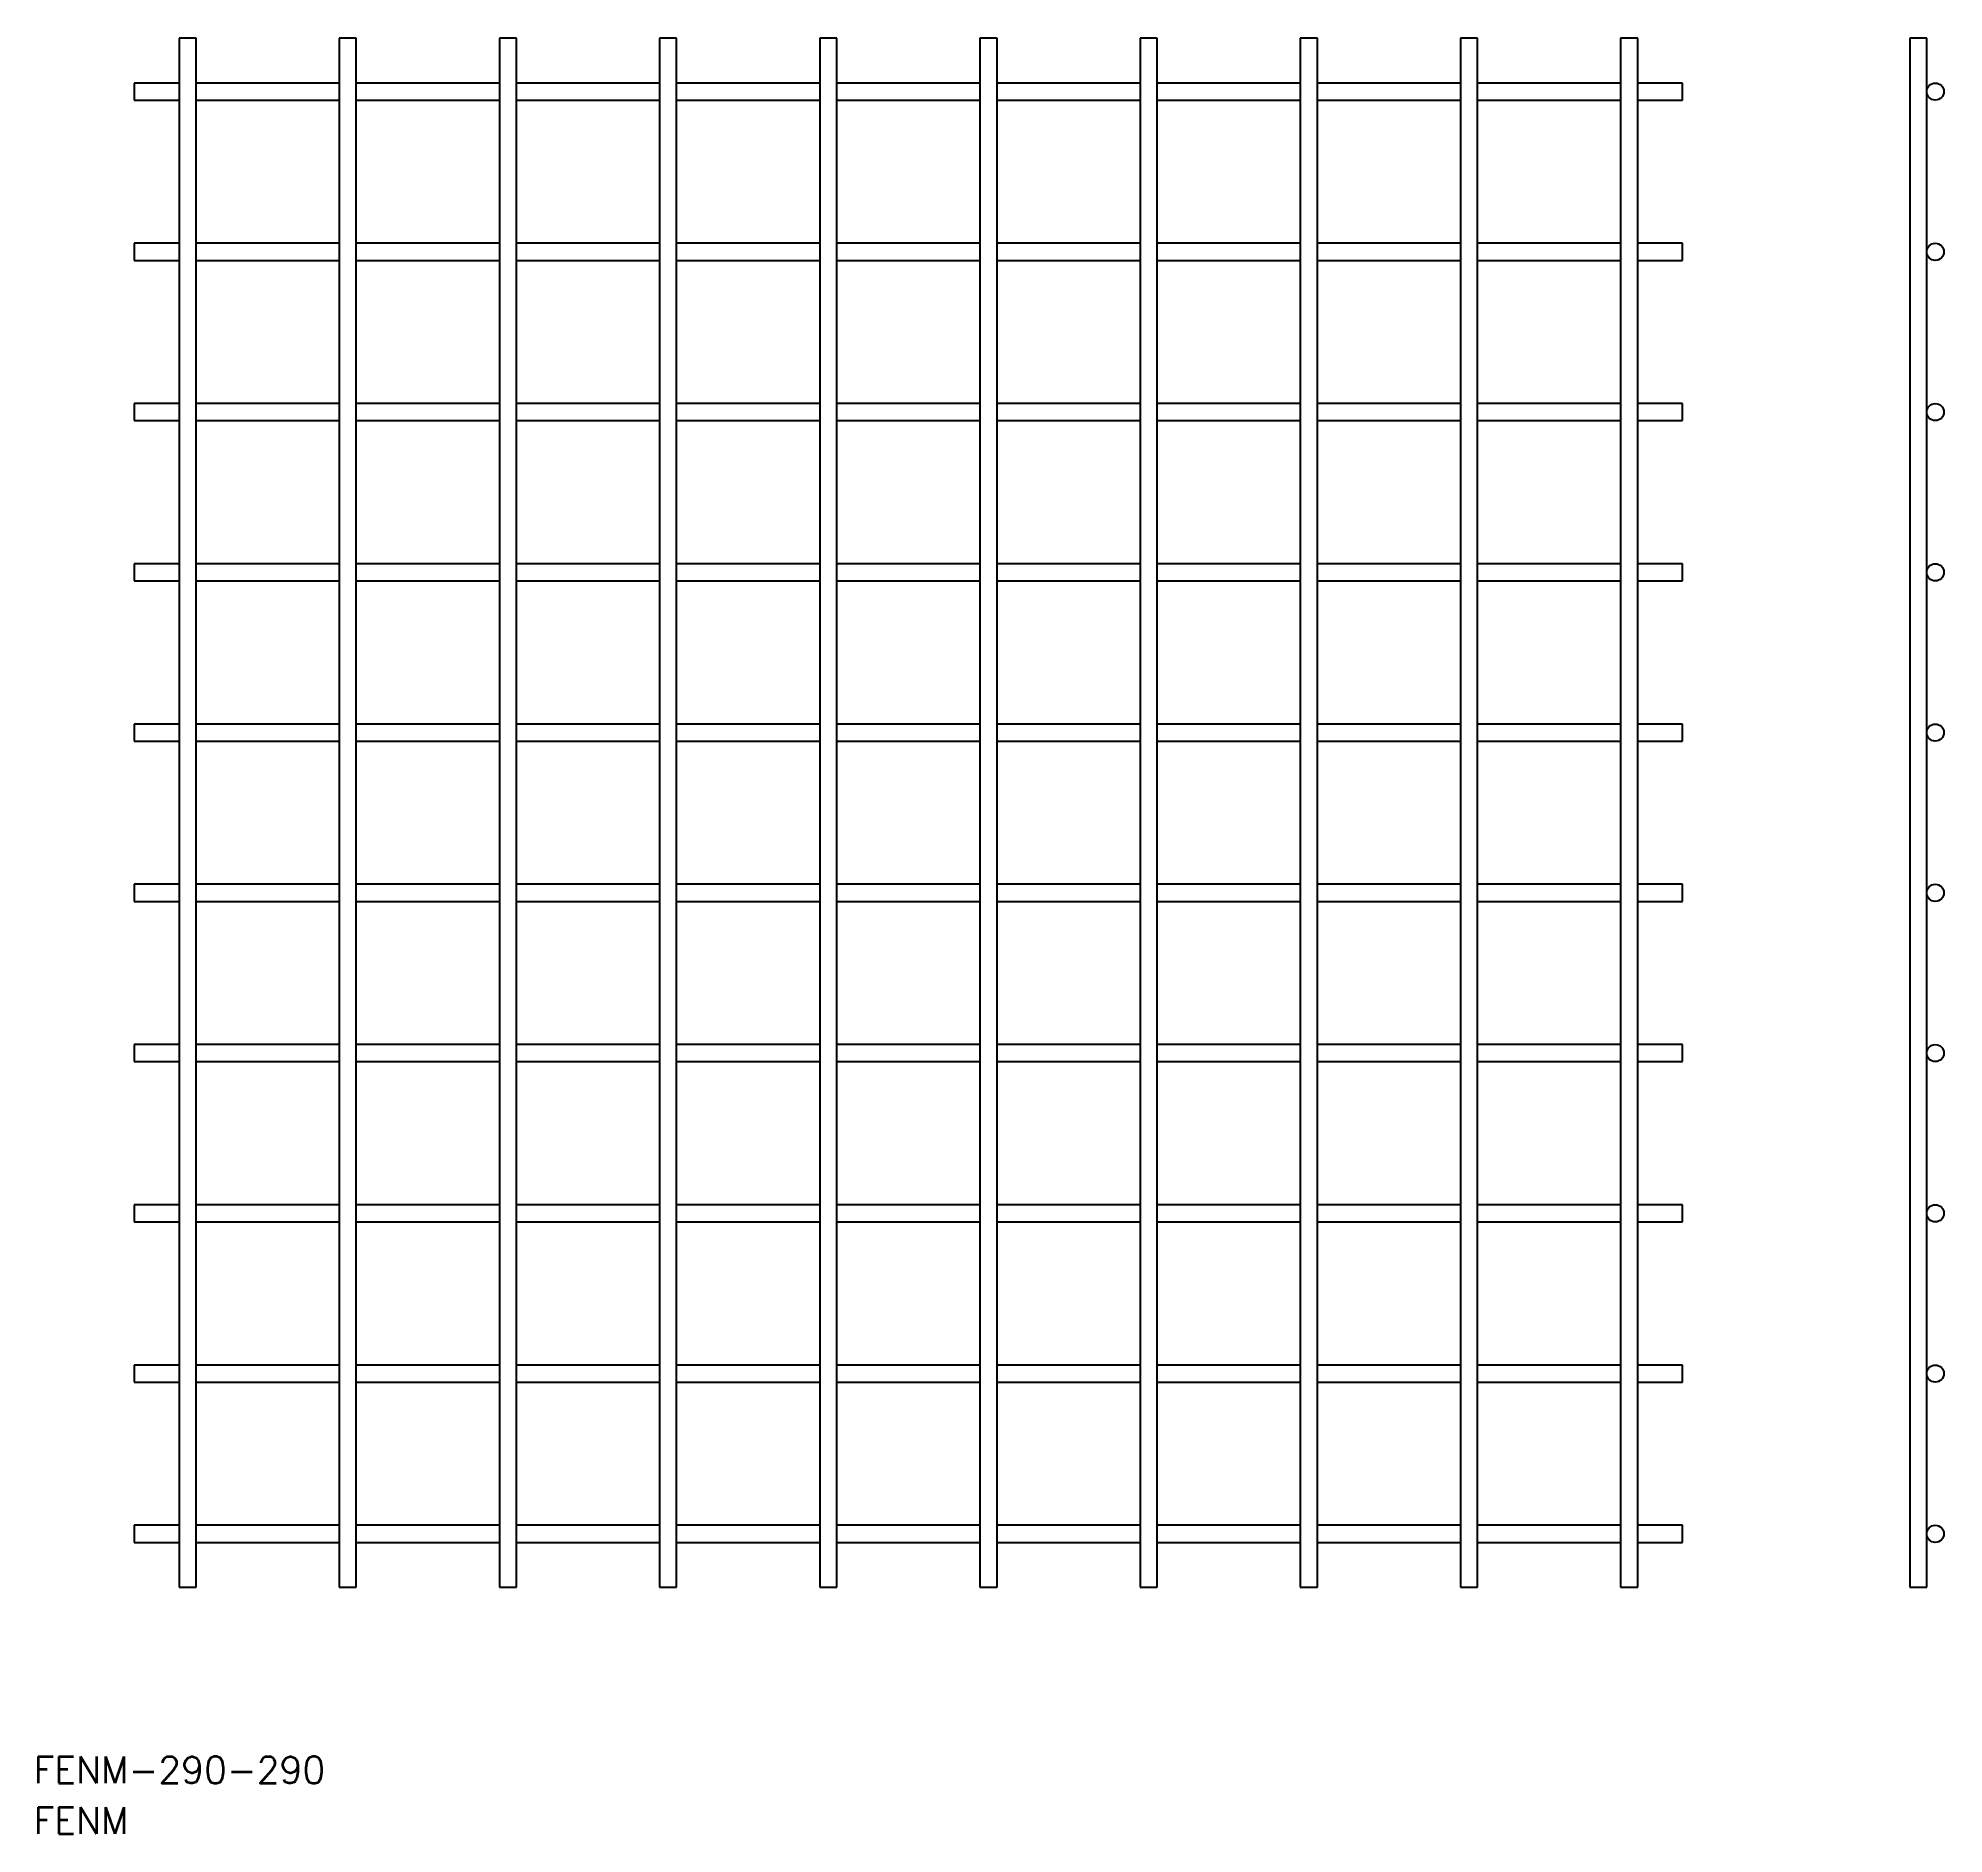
# Model space of a CAD drawing. Extents: x 4 to 360, y 4 to 340.
import ezdxf

# ---------------------------------------------------------------- set-up
doc = ezdxf.new("R2010")
doc.units = 0
doc.layers.get('0').update_dxf_attribs({"linetype": 'CONTINUOUS'})
doc.styles.get("Standard").update_dxf_attribs({"font": 'txt.shx', "bigfont": 'extfont2.shx'})

msp = doc.modelspace()

# ---------------------------------------------------------------- linework, layer by layer
at = {"color": 7, "linetype": 'CONTINUOUS'}
for p, q in [((33.13, 340.31), (29.93, 340.31)), ((29.93, 340.31), (29.93, 50.31)), ((33.13, 50.31), (33.13, 340.31)), ((63.13, 340.31), (59.93, 340.31)), ((59.93, 340.31), (59.93, 50.31)), ((63.13, 50.31), (63.13, 340.31)), ((93.13, 340.31), (89.93, 340.31)), ((89.93, 340.31), (89.93, 50.31)), ((93.13, 50.31), (93.13, 340.31)), ((123.13, 340.31), (119.93, 340.31)), ((119.93, 340.31), (119.93, 50.31)), ((123.13, 50.31), (123.13, 340.31)), ((153.13, 340.31), (149.93, 340.31)), ((149.93, 340.31), (149.93, 50.31)), ((153.13, 50.31), (153.13, 340.31)), ((183.13, 340.31), (179.93, 340.31)), ((179.93, 340.31), (179.93, 50.31)), ((183.13, 50.31), (183.13, 340.31)), ((213.13, 340.31), (209.93, 340.31)), ((209.93, 340.31), (209.93, 50.31)), ((213.13, 50.31), (213.13, 340.31)), ((243.13, 340.31), (239.93, 340.31)), ((239.93, 340.31), (239.93, 50.31)), ((243.13, 50.31), (243.13, 340.31)), ((273.13, 340.31), (269.93, 340.31)), ((269.93, 340.31), (269.93, 50.31)), ((273.13, 50.31), (273.13, 340.31)), ((303.13, 340.31), (299.93, 340.31)), ((299.93, 340.31), (299.93, 50.31)), ((303.13, 50.31), (303.13, 340.31)), ((357.27, 340.31), (354.07, 340.31)), ((354.07, 340.31), (354.07, 50.31)), ((357.27, 50.31), (357.27, 340.31)), ((29.93, 331.91), (21.53, 331.91)), ((21.53, 331.91), (21.53, 328.71)), ((21.53, 328.71), (29.93, 328.71)), ((59.93, 331.91), (33.13, 331.91)), ((33.13, 328.71), (59.93, 328.71)), ((89.93, 331.91), (63.13, 331.91)), ((63.13, 328.71), (89.93, 328.71)), ((119.93, 331.91), (93.13, 331.91)), ((93.13, 328.71), (119.93, 328.71)), ((149.93, 331.91), (123.13, 331.91)), ((123.13, 328.71), (149.93, 328.71)), ((179.93, 331.91), (153.13, 331.91)), ((153.13, 328.71), (179.93, 328.71)), ((209.93, 331.91), (183.13, 331.91)), ((183.13, 328.71), (209.93, 328.71)), ((239.93, 331.91), (213.13, 331.91)), ((213.13, 328.71), (239.93, 328.71)), ((269.93, 331.91), (243.13, 331.91)), ((243.13, 328.71), (269.93, 328.71)), ((299.93, 331.91), (273.13, 331.91)), ((273.13, 328.71), (299.93, 328.71)), ((311.53, 331.91), (303.13, 331.91)), ((303.13, 328.71), (311.53, 328.71)), ((311.53, 328.71), (311.53, 331.91)), ((29.93, 301.91), (21.53, 301.91)), ((21.53, 301.91), (21.53, 298.71)), ((59.93, 301.91), (33.13, 301.91)), ((89.93, 301.91), (63.13, 301.91)), ((119.93, 301.91), (93.13, 301.91)), ((149.93, 301.91), (123.13, 301.91)), ((179.93, 301.91), (153.13, 301.91)), ((209.93, 301.91), (183.13, 301.91)), ((239.93, 301.91), (213.13, 301.91)), ((269.93, 301.91), (243.13, 301.91)), ((299.93, 301.91), (273.13, 301.91)), ((311.53, 301.91), (303.13, 301.91)), ((311.53, 298.71), (311.53, 301.91)), ((21.53, 298.71), (29.93, 298.71)), ((33.13, 298.71), (59.93, 298.71)), ((63.13, 298.71), (89.93, 298.71)), ((93.13, 298.71), (119.93, 298.71)), ((123.13, 298.71), (149.93, 298.71)), ((153.13, 298.71), (179.93, 298.71)), ((183.13, 298.71), (209.93, 298.71)), ((213.13, 298.71), (239.93, 298.71)), ((243.13, 298.71), (269.93, 298.71)), ((273.13, 298.71), (299.93, 298.71)), ((303.13, 298.71), (311.53, 298.71)), ((29.93, 271.91), (21.53, 271.91)), ((21.53, 271.91), (21.53, 268.71)), ((59.93, 271.91), (33.13, 271.91)), ((89.93, 271.91), (63.13, 271.91)), ((119.93, 271.91), (93.13, 271.91)), ((149.93, 271.91), (123.13, 271.91)), ((179.93, 271.91), (153.13, 271.91)), ((209.93, 271.91), (183.13, 271.91)), ((239.93, 271.91), (213.13, 271.91)), ((269.93, 271.91), (243.13, 271.91)), ((299.93, 271.91), (273.13, 271.91)), ((311.53, 271.91), (303.13, 271.91)), ((311.53, 268.71), (311.53, 271.91)), ((21.53, 268.71), (29.93, 268.71)), ((33.13, 268.71), (59.93, 268.71)), ((63.13, 268.71), (89.93, 268.71)), ((93.13, 268.71), (119.93, 268.71)), ((123.13, 268.71), (149.93, 268.71)), ((153.13, 268.71), (179.93, 268.71)), ((183.13, 268.71), (209.93, 268.71)), ((213.13, 268.71), (239.93, 268.71)), ((243.13, 268.71), (269.93, 268.71)), ((273.13, 268.71), (299.93, 268.71)), ((303.13, 268.71), (311.53, 268.71)), ((29.93, 241.91), (21.53, 241.91)), ((21.53, 241.91), (21.53, 238.71)), ((59.93, 241.91), (33.13, 241.91)), ((89.93, 241.91), (63.13, 241.91)), ((119.93, 241.91), (93.13, 241.91)), ((149.93, 241.91), (123.13, 241.91)), ((179.93, 241.91), (153.13, 241.91)), ((209.93, 241.91), (183.13, 241.91)), ((239.93, 241.91), (213.13, 241.91)), ((269.93, 241.91), (243.13, 241.91)), ((299.93, 241.91), (273.13, 241.91)), ((311.53, 241.91), (303.13, 241.91)), ((311.53, 238.71), (311.53, 241.91)), ((21.53, 238.71), (29.93, 238.71)), ((33.13, 238.71), (59.93, 238.71)), ((63.13, 238.71), (89.93, 238.71)), ((93.13, 238.71), (119.93, 238.71)), ((123.13, 238.71), (149.93, 238.71)), ((153.13, 238.71), (179.93, 238.71)), ((183.13, 238.71), (209.93, 238.71)), ((213.13, 238.71), (239.93, 238.71)), ((243.13, 238.71), (269.93, 238.71)), ((273.13, 238.71), (299.93, 238.71)), ((303.13, 238.71), (311.53, 238.71)), ((29.93, 211.91), (21.53, 211.91)), ((21.53, 211.91), (21.53, 208.71)), ((59.93, 211.91), (33.13, 211.91)), ((89.93, 211.91), (63.13, 211.91)), ((119.93, 211.91), (93.13, 211.91)), ((149.93, 211.91), (123.13, 211.91)), ((179.93, 211.91), (153.13, 211.91)), ((209.93, 211.91), (183.13, 211.91)), ((239.93, 211.91), (213.13, 211.91)), ((269.93, 211.91), (243.13, 211.91)), ((299.93, 211.91), (273.13, 211.91)), ((311.53, 211.91), (303.13, 211.91)), ((311.53, 208.71), (311.53, 211.91)), ((21.53, 208.71), (29.93, 208.71)), ((33.13, 208.71), (59.93, 208.71)), ((63.13, 208.71), (89.93, 208.71)), ((93.13, 208.71), (119.93, 208.71)), ((123.13, 208.71), (149.93, 208.71)), ((153.13, 208.71), (179.93, 208.71)), ((183.13, 208.71), (209.93, 208.71)), ((213.13, 208.71), (239.93, 208.71)), ((243.13, 208.71), (269.93, 208.71)), ((273.13, 208.71), (299.93, 208.71)), ((303.13, 208.71), (311.53, 208.71)), ((29.93, 181.91), (21.53, 181.91)), ((21.53, 181.91), (21.53, 178.71)), ((21.53, 178.71), (29.93, 178.71)), ((59.93, 181.91), (33.13, 181.91)), ((33.13, 178.71), (59.93, 178.71)), ((89.93, 181.91), (63.13, 181.91)), ((63.13, 178.71), (89.93, 178.71)), ((119.93, 181.91), (93.13, 181.91)), ((93.13, 178.71), (119.93, 178.71)), ((149.93, 181.91), (123.13, 181.91)), ((123.13, 178.71), (149.93, 178.71)), ((179.93, 181.91), (153.13, 181.91)), ((153.13, 178.71), (179.93, 178.71)), ((209.93, 181.91), (183.13, 181.91)), ((183.13, 178.71), (209.93, 178.71)), ((239.93, 181.91), (213.13, 181.91)), ((213.13, 178.71), (239.93, 178.71)), ((269.93, 181.91), (243.13, 181.91)), ((243.13, 178.71), (269.93, 178.71)), ((299.93, 181.91), (273.13, 181.91)), ((273.13, 178.71), (299.93, 178.71)), ((311.53, 181.91), (303.13, 181.91)), ((303.13, 178.71), (311.53, 178.71)), ((311.53, 178.71), (311.53, 181.91)), ((29.93, 151.91), (21.53, 151.91)), ((21.53, 151.91), (21.53, 148.71)), ((59.93, 151.91), (33.13, 151.91)), ((89.93, 151.91), (63.13, 151.91)), ((119.93, 151.91), (93.13, 151.91)), ((149.93, 151.91), (123.13, 151.91)), ((179.93, 151.91), (153.13, 151.91)), ((209.93, 151.91), (183.13, 151.91)), ((239.93, 151.91), (213.13, 151.91)), ((269.93, 151.91), (243.13, 151.91)), ((299.93, 151.91), (273.13, 151.91)), ((311.53, 151.91), (303.13, 151.91)), ((311.53, 148.71), (311.53, 151.91)), ((21.53, 148.71), (29.93, 148.71)), ((33.13, 148.71), (59.93, 148.71)), ((63.13, 148.71), (89.93, 148.71)), ((93.13, 148.71), (119.93, 148.71)), ((123.13, 148.71), (149.93, 148.71)), ((153.13, 148.71), (179.93, 148.71)), ((183.13, 148.71), (209.93, 148.71)), ((213.13, 148.71), (239.93, 148.71)), ((243.13, 148.71), (269.93, 148.71)), ((273.13, 148.71), (299.93, 148.71)), ((303.13, 148.71), (311.53, 148.71)), ((29.93, 121.91), (21.53, 121.91)), ((21.53, 121.91), (21.53, 118.71)), ((59.93, 121.91), (33.13, 121.91)), ((89.93, 121.91), (63.13, 121.91)), ((119.93, 121.91), (93.13, 121.91)), ((149.93, 121.91), (123.13, 121.91)), ((179.93, 121.91), (153.13, 121.91)), ((209.93, 121.91), (183.13, 121.91)), ((239.93, 121.91), (213.13, 121.91)), ((269.93, 121.91), (243.13, 121.91)), ((299.93, 121.91), (273.13, 121.91)), ((311.53, 121.91), (303.13, 121.91)), ((311.53, 118.71), (311.53, 121.91)), ((21.53, 118.71), (29.93, 118.71)), ((33.13, 118.71), (59.93, 118.71)), ((63.13, 118.71), (89.93, 118.71)), ((93.13, 118.71), (119.93, 118.71)), ((123.13, 118.71), (149.93, 118.71)), ((153.13, 118.71), (179.93, 118.71)), ((183.13, 118.71), (209.93, 118.71)), ((213.13, 118.71), (239.93, 118.71)), ((243.13, 118.71), (269.93, 118.71)), ((273.13, 118.71), (299.93, 118.71)), ((303.13, 118.71), (311.53, 118.71)), ((29.93, 91.91), (21.53, 91.91)), ((21.53, 91.91), (21.53, 88.71)), ((59.93, 91.91), (33.13, 91.91)), ((89.93, 91.91), (63.13, 91.91)), ((119.93, 91.91), (93.13, 91.91)), ((149.93, 91.91), (123.13, 91.91)), ((179.93, 91.91), (153.13, 91.91)), ((209.93, 91.91), (183.13, 91.91)), ((239.93, 91.91), (213.13, 91.91)), ((269.93, 91.91), (243.13, 91.91)), ((299.93, 91.91), (273.13, 91.91)), ((311.53, 91.91), (303.13, 91.91)), ((311.53, 88.71), (311.53, 91.91)), ((21.53, 88.71), (29.93, 88.71)), ((33.13, 88.71), (59.93, 88.71)), ((63.13, 88.71), (89.93, 88.71)), ((93.13, 88.71), (119.93, 88.71)), ((123.13, 88.71), (149.93, 88.71)), ((153.13, 88.71), (179.93, 88.71)), ((183.13, 88.71), (209.93, 88.71)), ((213.13, 88.71), (239.93, 88.71)), ((243.13, 88.71), (269.93, 88.71)), ((273.13, 88.71), (299.93, 88.71)), ((303.13, 88.71), (311.53, 88.71)), ((29.93, 61.91), (21.53, 61.91)), ((21.53, 61.91), (21.53, 58.71)), ((59.93, 61.91), (33.13, 61.91)), ((89.93, 61.91), (63.13, 61.91)), ((119.93, 61.91), (93.13, 61.91)), ((149.93, 61.91), (123.13, 61.91)), ((179.93, 61.91), (153.13, 61.91)), ((209.93, 61.91), (183.13, 61.91)), ((239.93, 61.91), (213.13, 61.91)), ((269.93, 61.91), (243.13, 61.91)), ((299.93, 61.91), (273.13, 61.91)), ((311.53, 61.91), (303.13, 61.91)), ((311.53, 58.71), (311.53, 61.91)), ((21.53, 58.71), (29.93, 58.71)), ((33.13, 58.71), (59.93, 58.71)), ((63.13, 58.71), (89.93, 58.71)), ((93.13, 58.71), (119.93, 58.71)), ((123.13, 58.71), (149.93, 58.71)), ((153.13, 58.71), (179.93, 58.71)), ((183.13, 58.71), (209.93, 58.71)), ((213.13, 58.71), (239.93, 58.71)), ((243.13, 58.71), (269.93, 58.71)), ((273.13, 58.71), (299.93, 58.71)), ((303.13, 58.71), (311.53, 58.71)), ((29.93, 50.31), (33.13, 50.31)), ((59.93, 50.31), (63.13, 50.31)), ((89.93, 50.31), (93.13, 50.31)), ((119.93, 50.31), (123.13, 50.31)), ((149.93, 50.31), (153.13, 50.31)), ((179.93, 50.31), (183.13, 50.31)), ((209.93, 50.31), (213.13, 50.31)), ((239.93, 50.31), (243.13, 50.31)), ((269.93, 50.31), (273.13, 50.31)), ((299.93, 50.31), (303.13, 50.31)), ((354.07, 50.31), (357.27, 50.31))]:
    msp.add_line(p, q, dxfattribs=at)
for centre in [(358.87, 330.31), (358.87, 300.31), (358.87, 270.31), (358.87, 240.31), (358.87, 210.31), (358.87, 180.31), (358.87, 150.31), (358.87, 120.31), (358.87, 90.31), (358.87, 60.31)]:
    msp.add_circle(centre, 1.6, dxfattribs=at)

# ---------------------------------------------------------------- texts
for s, p in [('FENM-290-290', (2.68, 13.61)), ('FENM', (2.68, 4.14))]:
    msp.add_text(s, height=5, dxfattribs=at).set_placement(p)

doc.saveas('drawing.dxf')
